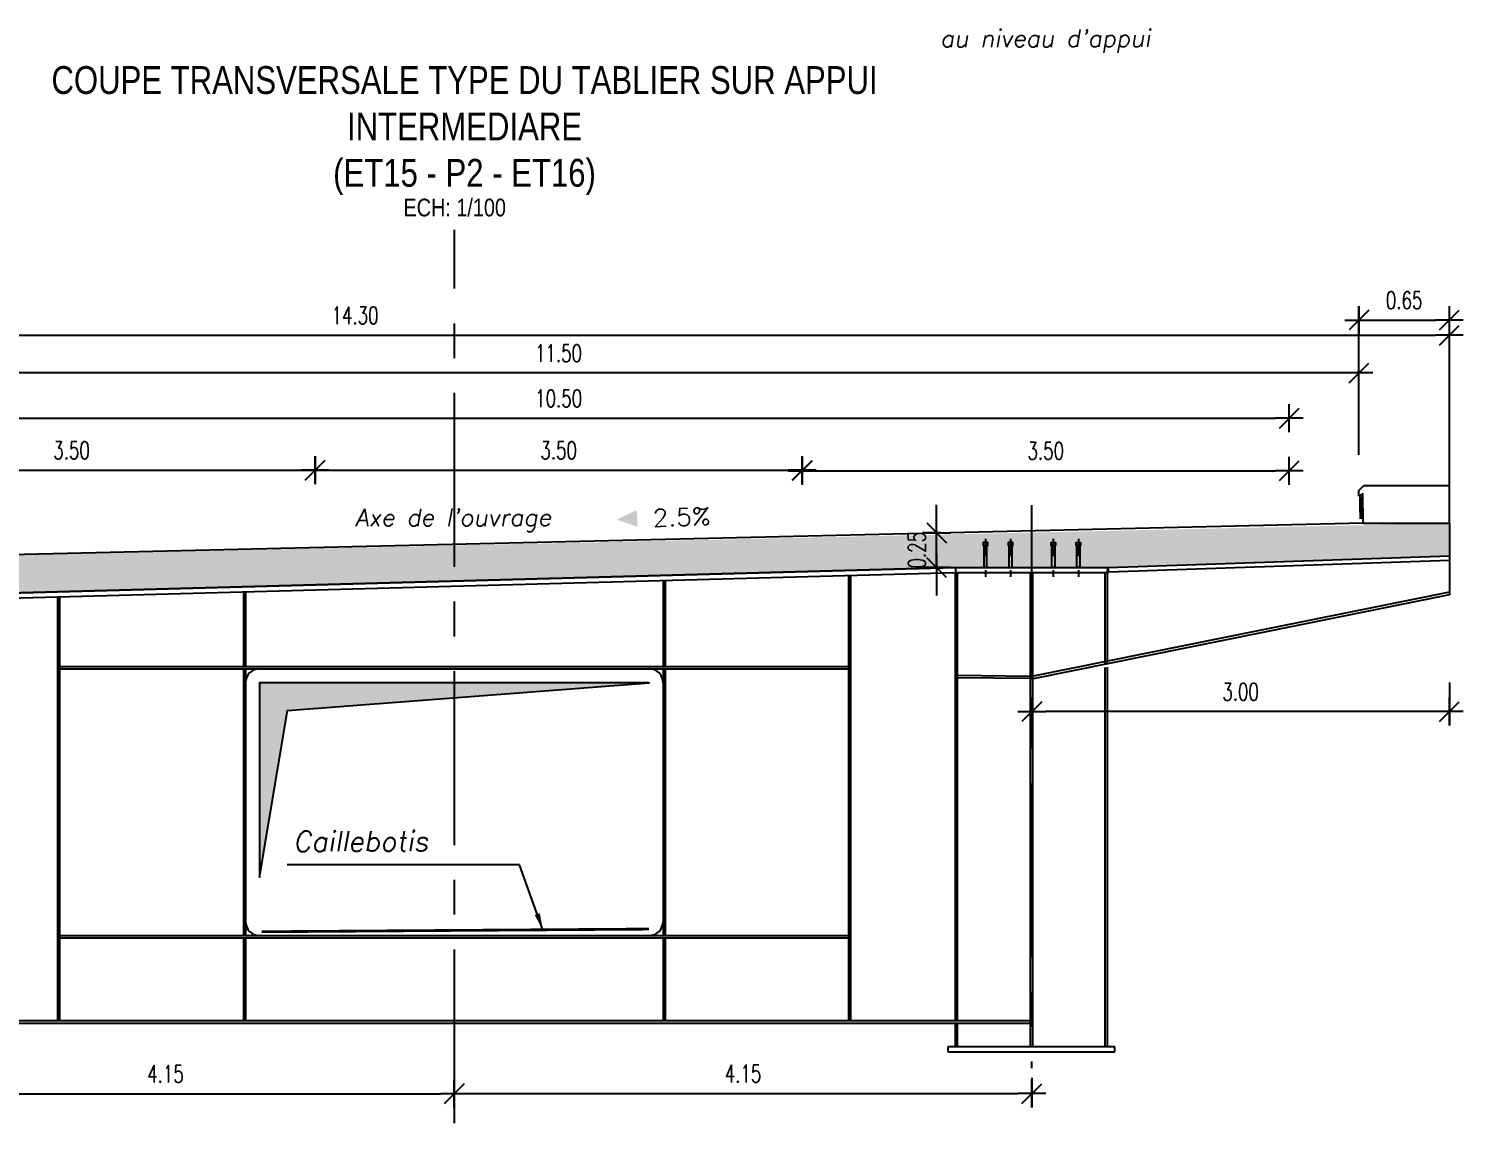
# Model space of a CAD drawing. Header units: metres. Extents: x -697843 to 22159, y -46191 to 9548.
# Drawn here: x -63532.93 to -63522.62, y -23178.22 to -23170.35 of the extents above; entities that cross this region are included whole.
import ezdxf
from ezdxf.enums import TextEntityAlignment as Align

# ---------------------------------------------------------------- set-up
doc = ezdxf.new("R2010")
doc.units = ezdxf.units.M
for name, pattern in [('CACHE', [9.525, 6.35, -3.175]), ('CENTER', [2, 1.25, -0.25, 0.25, -0.25]), ('DASHED2', [0.375, 0.25, -0.125])]:
    doc.linetypes.add(name, pattern=pattern)
doc.layers.get('Defpoints').update_dxf_attribs({"color": 9})
for name, color, linetype in [('AXE', 1, 'CENTER'), ('Coffrage', 3, 'Continuous'), ('COTATION', 9, 'Continuous'), ('HACHURE', 8, 'Continuous'), ('OA_Coffrage2', 7, 'Continuous'), ('OA_Cotations', 7, 'Continuous'), ('POTEAU', 1, 'Continuous'), ('POUTRELLE', 5, 'Continuous'), ('S-TEXT', 6, 'Continuous'), ('sb-cote100', 1, 'Continuous'), ('Texte', 7, 'Continuous')]:
    doc.layers.add(name, color=color, linetype=linetype)
doc.layers.add('COT50', color=8, linetype='Continuous', lineweight=15)
doc.layers.add('S-EXE-TEXT', color=7, linetype='Continuous', lineweight=25)
doc.layers.get('0').off()
doc.styles.add('COTE1-100', font='romans.shx', dxfattribs={"width": 0.7, "height": 0.25})
doc.styles.add('D35-50', font='arial.ttf', dxfattribs={"width": 0.8, "height": 0.175})
doc.styles.add('R-S', font='romans.shx', dxfattribs={"width": 0.8})
doc.styles.add('text-s-1-50', font='romans.shx', dxfattribs={"width": 0.7, "height": 0.125})
doc.dimstyles.new('1-50', dxfattribs={"dimtxt": 0.12, "dimasz": 0.12, "dimexe": 0.04, "dimexo": 0, "dimgap": 0.05, "dimtad": 1, "dimzin": 5, "dimdsep": 46, "dimtxsty": 'R-S', "dimcen": 0, "dimclrd": 1, "dimclre": 1, "dimclrt": 2, "dimaunit": 2, "dimadec": 0, "dimazin": 0, "dimtfac": 1, "dimtmove": 2, "dimatfit": 3, "dimfxl": 0.1, "dimfxlon": 1, "dimtolj": 1, "dimtzin": 13, "dimarcsym": 0})
doc.dimstyles.new('COT-OBLIQUES-1_100', dxfattribs={"dimtxt": 0.25, "dimasz": 0.1, "dimexe": 0.1, "dimexo": 0.1, "dimgap": 0.125, "dimtad": 1, "dimzin": 0, "dimdsep": 46, "dimtxsty": 'COTE1-100', "dimblk1": 'MARQUE', "dimblk2": 'MARQUE', "dimsah": 1, "dimcen": 5, "dimdle": 2, "dimclrd": 9, "dimclre": 9, "dimaunit": 2, "dimadec": 0, "dimazin": 0, "dimtfac": 1, "dimtix": 1, "dimtmove": 0, "dimatfit": 3, "dimldrblk": 'MARQUE', "dimfxl": 1, "dimtolj": 1, "dimtzin": 0, "dimarcsym": 0})

# ---------------------------------------------------------------- blocks, each defined once
blk = doc.blocks.new('MARQUE')
for p, q in [((1, 0), (-1, 0)), ((-0.71, -0.71), (0.71, 0.71)), ((0, -1), (0, 1))]:
    blk.add_line(p, q)
blk = doc.blocks.new('*D267')
at = {"layer": 'Defpoints', "color": 0, "transparency": 16777216}
for p in [(-63522.718, -23172.554), (-63537.018, -23173.795), (-63522.718, -23174.003)]:
    blk.add_point(p, dxfattribs=at)
at = {"layer": 'OA_Cotations', "color": 9, "lineweight": -2, "transparency": 16777216}
for p, q in [((-63537.018, -23173.695), (-63537.018, -23172.454)), ((-63522.718, -23173.903), (-63522.718, -23172.454)), ((-63536.918, -23172.554), (-63522.818, -23172.554))]:
    blk.add_line(p, q, dxfattribs=at)
at = {"layer": 'OA_Cotations', "color": 9, "lineweight": -2, "transparency": 16777216, "xscale": 0.1, "yscale": 0.1, "zscale": 0.1, "rotation": 180}
blk.add_blockref('MARQUE', (-63537.018, -23172.554), dxfattribs=at)
at = {"layer": 'OA_Cotations', "color": 9, "lineweight": -2, "transparency": 16777216, "xscale": 0.1, "yscale": 0.1, "zscale": 0.1}
blk.add_blockref('MARQUE', (-63522.718, -23172.554), dxfattribs=at)
at = {"layer": 'OA_Cotations', "color": 9, "transparency": 16777216, "insert": (-63530.581, -23172.411), "char_height": 0.125, "attachment_point": 5, "style": 'text-s-1-50'}
blk.add_mtext('\\A1;14.30', dxfattribs=at)
blk = doc.blocks.new('*D271')
at = {"layer": 'Defpoints', "color": 0, "transparency": 16777216}
for p in [(-63526.402, -23173.974), (-63526.273, -23173.974), (-63526.268, -23174.224)]:
    blk.add_point(p, dxfattribs=at)
at = {"layer": 'OA_Cotations', "color": 9, "lineweight": -2, "transparency": 16777216}
for p, q in [((-63526.402, -23173.874), (-63526.402, -23173.774)), ((-63526.373, -23173.974), (-63526.502, -23173.974)), ((-63526.402, -23174.224), (-63526.402, -23173.974)), ((-63526.368, -23174.224), (-63526.502, -23174.224)), ((-63526.402, -23174.324), (-63526.402, -23174.424))]:
    blk.add_line(p, q, dxfattribs=at)
at = {"layer": 'OA_Cotations', "color": 9, "lineweight": -2, "transparency": 16777216, "xscale": 0.1, "yscale": 0.1, "zscale": 0.1}
for p, rotation in [((-63526.402, -23173.974), 270), ((-63526.402, -23174.224), 90)]:
    blk.add_blockref('MARQUE', p, dxfattribs=dict(at, rotation=rotation))
at = {"layer": 'OA_Cotations', "color": 9, "transparency": 16777216, "insert": (-63526.544, -23174.099), "char_height": 0.125, "attachment_point": 5, "rotation": 90, "style": 'text-s-1-50'}
blk.add_mtext('\\A1;0.25', dxfattribs=at)
blk = doc.blocks.new('*D270')
at = {"layer": 'Defpoints', "color": 0, "transparency": 16777216}
for p in [(-63522.718, -23174.95), (-63525.718, -23175.259), (-63525.718, -23175.321)]:
    blk.add_point(p, dxfattribs=at)
at = {"layer": 'OA_Cotations', "color": 9, "lineweight": -2, "transparency": 16777216}
for p, q in [((-63522.718, -23175.05), (-63522.718, -23175.359)), ((-63525.718, -23175.221), (-63525.718, -23175.159)), ((-63522.818, -23175.259), (-63525.618, -23175.259))]:
    blk.add_line(p, q, dxfattribs=at)
at = {"layer": 'OA_Cotations', "color": 9, "lineweight": -2, "transparency": 16777216, "xscale": 0.1, "yscale": 0.1, "zscale": 0.1, "rotation": 180}
blk.add_blockref('MARQUE', (-63525.718, -23175.259), dxfattribs=at)
at = {"layer": 'OA_Cotations', "color": 9, "lineweight": -2, "transparency": 16777216, "xscale": 0.1, "yscale": 0.1, "zscale": 0.1}
blk.add_blockref('MARQUE', (-63522.718, -23175.259), dxfattribs=at)
at = {"layer": 'OA_Cotations', "color": 9, "transparency": 16777216, "insert": (-63524.218, -23175.117), "char_height": 0.125, "attachment_point": 5, "style": 'text-s-1-50'}
blk.add_mtext('\\A1;3.00', dxfattribs=at)
blk = doc.blocks.new('*D262')
at = {"layer": 'Defpoints', "color": 0, "transparency": 16777216}
for p in [(-63530.868, -23173.429), (-63530.868, -23173.524), (-63534.368, -23174.027)]:
    blk.add_point(p, dxfattribs=at)
at = {"layer": 'OA_Cotations', "color": 9, "lineweight": -2, "transparency": 16777216}
for p, q in [((-63534.368, -23173.927), (-63534.368, -23173.424)), ((-63534.268, -23173.524), (-63530.968, -23173.524)), ((-63530.868, -23173.529), (-63530.868, -23173.624))]:
    blk.add_line(p, q, dxfattribs=at)
at = {"layer": 'OA_Cotations', "color": 9, "lineweight": -2, "transparency": 16777216, "xscale": 0.1, "yscale": 0.1, "zscale": 0.1, "rotation": 180}
blk.add_blockref('MARQUE', (-63534.368, -23173.524), dxfattribs=at)
at = {"layer": 'OA_Cotations', "color": 9, "lineweight": -2, "transparency": 16777216, "xscale": 0.1, "yscale": 0.1, "zscale": 0.1}
blk.add_blockref('MARQUE', (-63530.868, -23173.524), dxfattribs=at)
at = {"layer": 'OA_Cotations', "color": 9, "transparency": 16777216, "insert": (-63532.618, -23173.381), "char_height": 0.125, "attachment_point": 5, "style": 'text-s-1-50'}
blk.add_mtext('\\A1;3.50', dxfattribs=at)
blk = doc.blocks.new('*D263')
at = {"layer": 'Defpoints', "color": 0, "transparency": 16777216}
for p in [(-63530.868, -23173.398), (-63527.368, -23173.398), (-63527.368, -23173.524)]:
    blk.add_point(p, dxfattribs=at)
at = {"layer": 'OA_Cotations', "color": 9, "lineweight": -2, "transparency": 16777216}
for p, q in [((-63530.868, -23173.498), (-63530.868, -23173.624)), ((-63530.768, -23173.524), (-63527.468, -23173.524)), ((-63527.368, -23173.498), (-63527.368, -23173.624))]:
    blk.add_line(p, q, dxfattribs=at)
at = {"layer": 'OA_Cotations', "color": 9, "lineweight": -2, "transparency": 16777216, "xscale": 0.1, "yscale": 0.1, "zscale": 0.1, "rotation": 180}
blk.add_blockref('MARQUE', (-63530.868, -23173.524), dxfattribs=at)
at = {"layer": 'OA_Cotations', "color": 9, "lineweight": -2, "transparency": 16777216, "xscale": 0.1, "yscale": 0.1, "zscale": 0.1}
blk.add_blockref('MARQUE', (-63527.368, -23173.524), dxfattribs=at)
at = {"layer": 'OA_Cotations', "color": 9, "transparency": 16777216, "insert": (-63529.118, -23173.381), "char_height": 0.125, "attachment_point": 5, "style": 'text-s-1-50'}
blk.add_mtext('\\A1;3.50', dxfattribs=at)
blk = doc.blocks.new('*D264')
at = {"layer": 'Defpoints', "color": 0, "transparency": 16777216}
for p in [(-63523.868, -23173.528), (-63527.368, -23173.624), (-63523.868, -23173.624)]:
    blk.add_point(p, dxfattribs=at)
at = {"layer": 'OA_Cotations', "color": 9, "lineweight": -2, "transparency": 16777216}
for p, q in [((-63527.368, -23173.524), (-63527.368, -23173.428)), ((-63523.868, -23173.524), (-63523.868, -23173.428)), ((-63527.268, -23173.528), (-63523.968, -23173.528))]:
    blk.add_line(p, q, dxfattribs=at)
at = {"layer": 'OA_Cotations', "color": 9, "lineweight": -2, "transparency": 16777216, "xscale": 0.1, "yscale": 0.1, "zscale": 0.1, "rotation": 180}
blk.add_blockref('MARQUE', (-63527.368, -23173.528), dxfattribs=at)
at = {"layer": 'OA_Cotations', "color": 9, "lineweight": -2, "transparency": 16777216, "xscale": 0.1, "yscale": 0.1, "zscale": 0.1}
blk.add_blockref('MARQUE', (-63523.868, -23173.528), dxfattribs=at)
at = {"layer": 'OA_Cotations', "color": 9, "transparency": 16777216, "insert": (-63525.618, -23173.385), "char_height": 0.125, "attachment_point": 5, "style": 'text-s-1-50'}
blk.add_mtext('\\A1;3.50', dxfattribs=at)
blk = doc.blocks.new('*D259')
at = {"layer": 'Defpoints', "color": 0, "transparency": 16777216}
for p in [(-63523.868, -23173.15), (-63523.868, -23173.277), (-63534.368, -23173.658)]:
    blk.add_point(p, dxfattribs=at)
at = {"layer": 'OA_Cotations', "color": 9, "lineweight": -2, "transparency": 16777216}
for p, q in [((-63534.368, -23173.558), (-63534.368, -23173.05)), ((-63523.868, -23173.177), (-63523.868, -23173.05)), ((-63534.268, -23173.15), (-63523.968, -23173.15))]:
    blk.add_line(p, q, dxfattribs=at)
at = {"layer": 'OA_Cotations', "color": 9, "lineweight": -2, "transparency": 16777216, "xscale": 0.1, "yscale": 0.1, "zscale": 0.1, "rotation": 180}
blk.add_blockref('MARQUE', (-63534.368, -23173.15), dxfattribs=at)
at = {"layer": 'OA_Cotations', "color": 9, "lineweight": -2, "transparency": 16777216, "xscale": 0.1, "yscale": 0.1, "zscale": 0.1}
blk.add_blockref('MARQUE', (-63523.868, -23173.15), dxfattribs=at)
at = {"layer": 'OA_Cotations', "color": 9, "transparency": 16777216, "insert": (-63529.118, -23173.008), "char_height": 0.125, "attachment_point": 5, "style": 'text-s-1-50'}
blk.add_mtext('\\A1;10.50', dxfattribs=at)
blk = doc.blocks.new('*D260')
at = {"layer": 'Defpoints', "color": 0, "transparency": 16777216}
for p in [(-63534.87, -23172.825), (-63523.368, -23172.858), (-63534.87, -23173.416)]:
    blk.add_point(p, dxfattribs=at)
at = {"layer": 'OA_Cotations', "color": 9, "lineweight": -2, "transparency": 16777216}
for p, q in [((-63534.87, -23173.316), (-63534.87, -23172.725)), ((-63523.368, -23172.758), (-63523.368, -23172.725)), ((-63523.468, -23172.825), (-63534.77, -23172.825))]:
    blk.add_line(p, q, dxfattribs=at)
at = {"layer": 'OA_Cotations', "color": 9, "lineweight": -2, "transparency": 16777216, "xscale": 0.1, "yscale": 0.1, "zscale": 0.1, "rotation": 180}
blk.add_blockref('MARQUE', (-63534.87, -23172.825), dxfattribs=at)
at = {"layer": 'OA_Cotations', "color": 9, "lineweight": -2, "transparency": 16777216, "xscale": 0.1, "yscale": 0.1, "zscale": 0.1}
blk.add_blockref('MARQUE', (-63523.368, -23172.825), dxfattribs=at)
at = {"layer": 'OA_Cotations', "color": 9, "transparency": 16777216, "insert": (-63529.119, -23172.683), "char_height": 0.125, "attachment_point": 5, "style": 'text-s-1-50'}
blk.add_mtext('\\A1;11.50', dxfattribs=at)
blk = doc.blocks.new('*D265')
at = {"layer": 'Defpoints', "color": 0, "transparency": 16777216}
for p in [(-63529.868, -23177.655), (-63525.718, -23177.791), (-63525.718, -23178.005)]:
    blk.add_point(p, dxfattribs=at)
at = {"layer": 'OA_Cotations', "color": 9, "lineweight": -2, "transparency": 16777216}
for p, q in [((-63529.868, -23177.755), (-63529.868, -23178.105)), ((-63525.718, -23177.891), (-63525.718, -23178.105)), ((-63529.768, -23178.005), (-63525.818, -23178.005))]:
    blk.add_line(p, q, dxfattribs=at)
at = {"layer": 'OA_Cotations', "color": 9, "lineweight": -2, "transparency": 16777216, "xscale": 0.1, "yscale": 0.1, "zscale": 0.1, "rotation": 180}
blk.add_blockref('MARQUE', (-63529.868, -23178.005), dxfattribs=at)
at = {"layer": 'OA_Cotations', "color": 9, "lineweight": -2, "transparency": 16777216, "xscale": 0.1, "yscale": 0.1, "zscale": 0.1}
blk.add_blockref('MARQUE', (-63525.718, -23178.005), dxfattribs=at)
at = {"layer": 'OA_Cotations', "color": 9, "transparency": 16777216, "insert": (-63527.793, -23177.862), "char_height": 0.125, "attachment_point": 5, "style": 'text-s-1-50'}
blk.add_mtext('\\A1;4.15', dxfattribs=at)
blk = doc.blocks.new('*D266')
at = {"layer": 'Defpoints', "color": 0, "transparency": 16777216}
for p in [(-63529.868, -23177.669), (-63534.018, -23178.052), (-63529.868, -23178.006)]:
    blk.add_point(p, dxfattribs=at)
at = {"layer": 'OA_Cotations', "color": 9, "lineweight": -2, "transparency": 16777216}
for p, q in [((-63529.868, -23177.769), (-63529.868, -23178.106)), ((-63534.018, -23177.952), (-63534.018, -23177.906)), ((-63533.918, -23178.006), (-63529.968, -23178.006))]:
    blk.add_line(p, q, dxfattribs=at)
at = {"layer": 'OA_Cotations', "color": 9, "lineweight": -2, "transparency": 16777216, "xscale": 0.1, "yscale": 0.1, "zscale": 0.1, "rotation": 180}
blk.add_blockref('MARQUE', (-63534.018, -23178.006), dxfattribs=at)
at = {"layer": 'OA_Cotations', "color": 9, "lineweight": -2, "transparency": 16777216, "xscale": 0.1, "yscale": 0.1, "zscale": 0.1}
blk.add_blockref('MARQUE', (-63529.868, -23178.006), dxfattribs=at)
at = {"layer": 'OA_Cotations', "color": 9, "transparency": 16777216, "insert": (-63531.943, -23177.864), "char_height": 0.125, "attachment_point": 5, "style": 'text-s-1-50'}
blk.add_mtext('\\A1;4.15', dxfattribs=at)
blk = doc.blocks.new('*D258')
at = {"layer": 'Defpoints', "color": 0, "transparency": 16777216}
for p in [(-63522.718, -23172.445), (-63523.368, -23173.513), (-63522.718, -23173.478)]:
    blk.add_point(p, dxfattribs=at)
at = {"layer": 'OA_Cotations', "color": 9, "lineweight": -2, "transparency": 16777216}
for p, q in [((-63523.368, -23173.413), (-63523.368, -23172.345)), ((-63522.718, -23173.378), (-63522.718, -23172.345)), ((-63523.268, -23172.445), (-63522.818, -23172.445))]:
    blk.add_line(p, q, dxfattribs=at)
at = {"layer": 'OA_Cotations', "color": 9, "lineweight": -2, "transparency": 16777216, "xscale": 0.1, "yscale": 0.1, "zscale": 0.1, "rotation": 180}
blk.add_blockref('MARQUE', (-63523.368, -23172.445), dxfattribs=at)
at = {"layer": 'OA_Cotations', "color": 9, "lineweight": -2, "transparency": 16777216, "xscale": 0.1, "yscale": 0.1, "zscale": 0.1}
blk.add_blockref('MARQUE', (-63522.718, -23172.445), dxfattribs=at)
at = {"layer": 'OA_Cotations', "color": 9, "transparency": 16777216, "insert": (-63523.043, -23172.302), "char_height": 0.125, "attachment_point": 5, "style": 'text-s-1-50'}
blk.add_mtext('\\A1;0.65', dxfattribs=at)

msp = doc.modelspace()

# ---------------------------------------------------------------- hatches: boundary and pattern name
at = {"layer": 'COT50'}
h = msp.add_hatch(dxfattribs=at)
h.set_pattern_fill('AR-CONC', color=256, scale=0.001)
h.set_pattern_definition([(50, (-63530.46765, -23178.76912), (0.1821847, -0.015939), [0.01905, -0.20955]), (355, (-63530.46765, -23178.76912), (-0.0352434, 0.191057), [0.01524, -0.1676406]), (100.4514, (-63530.45247, -23178.77044), (0.1469412, 0.1751178), [0.01619, -0.1780902]), (46.1842, (-63530.46765, -23178.71832), (0.271079, -0.0420423), [0.028575, -0.314325]), (96.6356, (-63530.44506, -23178.72182), (0.237404, 0.247426), [0.024285, -0.267136]), (351.184, (-63530.46765, -23178.71832), (0.237404, 0.247426), [0.02286, -0.25146]), (21, (-63530.44225, -23178.73102), (0.1516144, -0.1022652), [0.01905, -0.20955]), (326, (-63530.44225, -23178.73102), (0.061802, 0.184188), [0.01524, -0.16764]), (71.4514, (-63530.42962, -23178.73954), (0.2134164, 0.0819228), [0.01619, -0.17809]), (37.5, (-63530.467655, -23178.769116), (0.0030886, 0.08455504), [0, -0.165608, 0, -0.17018, 0, -0.168275]), (7.5, (-63530.467655, -23178.76912), (0.0668197, 0.1001806), [0, -0.097028, 0, -0.161798, 0, -0.064135]), (327.5, (-63530.5243, -23178.769116), (0.1355906, -0.00572874), [0, -0.0635, 0, -0.19812, 0, -0.26289]), (317.5, (-63530.5497, -23178.76912), (0.1481292, 0.0254265), [0, -0.08255, 0, -0.131572, 0, -0.18669])])
h.paths.add_polyline_path([(-63537.01765, -23174.22409), (-63537.01765, -23174.47583), (-63534.57119, -23174.41975), (-63533.47119, -23174.41975), (-63526.26852, -23174.22418), (-63525.16852, -23174.22418), (-63522.71765, -23174.13948), (-63522.71765, -23173.90533)])
at = {"layer": 'HACHURE'}
h = msp.add_hatch(color=8, dxfattribs=at)
h.dxf.hatch_style = 1
h.paths.add_polyline_path([(-63531.26765, -23176.45179), (-63531.06765, -23175.25179), (-63528.46765, -23175.05179), (-63531.26765, -23175.05179)])

# ---------------------------------------------------------------- linework, layer by layer
at = {"layer": 'AXE', "color": 9}
for p, q in [((-63529.86765, -23178.21887), (-63529.86765, -23171.79686)), ((-63525.72091, -23173.77507), (-63525.72091, -23177.82315))]:
    msp.add_line(p, q, dxfattribs=at)
at = {"layer": 'Coffrage', "color": 8}
for p, q in [((-63523.36765, -23173.66872), (-63523.3321, -23173.63317)), ((-63523.3321, -23173.63317), (-63522.71765, -23173.63317)), ((-63522.71765, -23173.90533), (-63522.71765, -23173.63317)), ((-63523.369, -23173.71094), (-63523.36765, -23173.66872)), ((-63523.339, -23173.69094), (-63523.369, -23173.71094)), ((-63523.33765, -23173.90556), (-63523.339, -23173.69094)), ((-63523.32908, -23173.90533), (-63523.33765, -23173.90533))]:
    msp.add_line(p, q, dxfattribs=at)
at = {"layer": 'Coffrage', "color": 4}
for p, q in [((-63523.33765, -23173.90556), (-63537.01765, -23174.22409)), ((-63523.33766, -23173.90533), (-63522.71765, -23173.90533)), ((-63522.71765, -23173.90533), (-63522.71765, -23174.13948)), ((-63525.16752, -23174.22418), (-63522.71765, -23174.13948)), ((-63526.26752, -23174.22418), (-63533.47119, -23174.41965))]:
    msp.add_line(p, q, dxfattribs=at)
at = {"layer": 'HACHURE', "color": 9}
msp.add_lwpolyline([(-63531.26765, -23176.45179), (-63531.06765, -23175.25179), (-63528.46765, -23175.05179), (-63531.26765, -23175.05179)], close=True, dxfattribs=at)
at = {"layer": 'OA_Coffrage2', "color": 8}
for points in [[(-63526.06226, -23174.06418), (-63526.06226, -23174.22418), (-63526.04026, -23174.22418), (-63526.04026, -23174.06418), (-63526.03526, -23174.06418), (-63526.03526, -23174.04418), (-63526.06726, -23174.04418), (-63526.06726, -23174.06418), (-63526.04026, -23174.06418)], [(-63525.88226, -23174.06418), (-63525.88226, -23174.22418), (-63525.86026, -23174.22418), (-63525.86026, -23174.06418), (-63525.85526, -23174.06418), (-63525.85526, -23174.04418), (-63525.88726, -23174.04418), (-63525.88726, -23174.06418), (-63525.86026, -23174.06418)], [(-63525.55277, -23174.06418), (-63525.55277, -23174.22418), (-63525.57477, -23174.22418), (-63525.57477, -23174.06418), (-63525.57977, -23174.06418), (-63525.57977, -23174.04418), (-63525.54777, -23174.04418), (-63525.54777, -23174.06418), (-63525.57477, -23174.06418)], [(-63525.37277, -23174.06418), (-63525.37277, -23174.22418), (-63525.39477, -23174.22418), (-63525.39477, -23174.06418), (-63525.39977, -23174.06418), (-63525.39977, -23174.04418), (-63525.36777, -23174.04418), (-63525.36777, -23174.06418), (-63525.39477, -23174.06418)]]:
    msp.add_lwpolyline(points, dxfattribs=at)
at = {"layer": 'POTEAU', "color": 8, "linetype": 'CENTER', "ltscale": 0.1}
for p, q in [((-63526.05126, -23174.01781), (-63526.05126, -23174.29009)), ((-63525.87126, -23174.01781), (-63525.87126, -23174.29009)), ((-63525.56377, -23174.01781), (-63525.56377, -23174.29009)), ((-63525.38377, -23174.01781), (-63525.38377, -23174.29009))]:
    msp.add_line(p, q, dxfattribs=at)
at = {"layer": 'POUTRELLE', "color": 4}
for p, q in [((-63525.16752, -23174.22418), (-63522.71765, -23174.13948)), ((-63522.71765, -23174.13948), (-63522.71765, -23174.41932)), ((-63533.47119, -23174.41965), (-63526.26752, -23174.22418)), ((-63533.47119, -23174.45465), (-63526.26752, -23174.25918)), ((-63526.26752, -23177.48257), (-63526.26752, -23174.25918)), ((-63526.25152, -23177.48257), (-63526.25152, -23174.25962)), ((-63525.19074, -23174.92286), (-63525.19074, -23174.25874)), ((-63525.17474, -23174.92037), (-63525.17474, -23174.25911)), ((-63525.16648, -23174.25417), (-63522.71662, -23174.16946)), ((-63528.36765, -23174.31617), (-63528.36765, -23174.93579)), ((-63528.35165, -23174.31573), (-63528.35165, -23174.93579)), ((-63527.03365, -23177.48114), (-63527.03365, -23174.27997)), ((-63527.01765, -23177.48114), (-63527.01765, -23174.27954)), ((-63532.71765, -23177.48114), (-63532.71765, -23174.4342)), ((-63532.70165, -23177.48114), (-63532.70165, -23174.43377)), ((-63531.38365, -23174.398), (-63531.38365, -23174.93579)), ((-63531.36765, -23174.39757), (-63531.36765, -23174.93579)), ((-63522.71765, -23174.39965), (-63525.70947, -23175.00418)), ((-63522.71765, -23174.41965), (-63525.70947, -23175.02418)), ((-63532.70165, -23174.93579), (-63527.03896, -23174.93579)), ((-63532.70165, -23174.95179), (-63527.03896, -23174.95179)), ((-63531.38365, -23174.95179), (-63531.38365, -23176.86857)), ((-63531.36765, -23174.95179), (-63531.36765, -23176.86857)), ((-63528.36765, -23174.95179), (-63528.36765, -23176.86857)), ((-63528.35165, -23174.95179), (-63528.35165, -23176.86857)), ((-63525.19074, -23177.67296), (-63525.19074, -23174.94282)), ((-63525.17474, -23177.67296), (-63525.17474, -23174.94033)), ((-63526.25152, -23174.99763), (-63525.72894, -23175.00418)), ((-63526.25152, -23175.01344), (-63525.72894, -23175.01999)), ((-63532.70165, -23176.86857), (-63527.03896, -23176.86857)), ((-63532.70165, -23176.88457), (-63527.03896, -23176.88457)), ((-63531.38365, -23176.88457), (-63531.38365, -23177.48112)), ((-63531.36765, -23176.88457), (-63531.36765, -23177.48112)), ((-63528.36765, -23176.88457), (-63528.36765, -23177.48113)), ((-63528.35165, -23176.88457), (-63528.35165, -23177.48113)), ((-63525.72894, -23177.48114), (-63534.00977, -23177.48112)), ((-63525.72894, -23177.50161), (-63534.00977, -23177.50161)), ((-63526.26751, -23177.67066), (-63526.26751, -23177.50306)), ((-63526.25151, -23177.67066), (-63526.25151, -23177.50306)), ((-63526.25117, -23177.66921), (-63526.27117, -23177.66921))]:
    msp.add_line(p, q, dxfattribs=at)
at = {"layer": 'POUTRELLE', "color": 4, "ltscale": 0.25}
for p, q in [((-63526.26752, -23174.22418), (-63526.26752, -23174.25918)), ((-63526.26752, -23174.22418), (-63525.16752, -23174.22418)), ((-63526.26752, -23174.25918), (-63525.16752, -23174.25918)), ((-63525.17474, -23174.25911), (-63525.17273, -23174.22416)), ((-63525.16752, -23174.25918), (-63525.16752, -23174.22418)), ((-63526.32105, -23177.66921), (-63526.32105, -23177.70421)), ((-63525.12105, -23177.66921), (-63526.32105, -23177.66921)), ((-63526.32105, -23177.70421), (-63525.12105, -23177.70421)), ((-63525.12105, -23177.70421), (-63525.12105, -23177.66921))]:
    msp.add_line(p, q, dxfattribs=at)
at = {"layer": 'POUTRELLE', "color": 9, "linetype": 'DASHED2', "const_width": 0.02}
msp.add_lwpolyline([(-63531.25121, -23176.84186), (-63528.46812, -23176.82244)], dxfattribs=at)
at = {"layer": 'POUTRELLE', "color": 9}
for centre, start, end in [((-63531.26765, -23175.05179), 90, 180), ((-63528.46765, -23175.05179), 0, 90), ((-63531.26765, -23176.76857), 180, 270), ((-63528.46765, -23176.76857), 270, 0)]:
    msp.add_arc(centre, 0.1, start, end, dxfattribs=at)
at = {"layer": 'S-EXE-TEXT', "color": 8, "linetype": 'CACHE', "ltscale": 0.02, "transparency": 33554597, "const_width": 0.025, "flags": 128}
msp.add_lwpolyline([(-63523.354, -23173.71057), (-63523.35324, -23173.8757)], dxfattribs=at)
at = {"layer": 'sb-cote100', "color": 4}
for p, q in [((-63525.72894, -23174.25918), (-63525.72894, -23177.66921)), ((-63525.71317, -23174.25918), (-63525.71317, -23177.66921))]:
    msp.add_line(p, q, dxfattribs=at)
at = {"layer": 'Texte', "color": 0}
msp.add_solid([(-63528.55804, -23173.81008), (-63528.55045, -23173.93039), (-63528.69815, -23173.87943)], dxfattribs=at)

# ---------------------------------------------------------------- texts
at = {"layer": 'OA_Cotations', "style": 'text-s-1-50', "oblique": 10}
for s, height, p in [("au niveau d'appui", 0.125, (-63526.37733, -23170.48252)), ("Axe de l'ouvrage", 0.125, (-63530.581, -23173.92611)), ('Caillebotis ', 0.1440684, (-63531.02449, -23176.26401))]:
    msp.add_text(s, height=height, rotation=0.059863, dxfattribs=at).set_placement(p)
at = {"layer": 'OA_Cotations', "style": 'text-s-1-50', "oblique": 359.954527, "width": 1.051454}
msp.add_text('2.5%%%', height=0.125, rotation=1.911117, dxfattribs=at).set_placement((-63528.23423, -23173.86105), align=Align.MIDDLE_CENTER)
at = {"layer": 'S-TEXT', "insert": (-63526.38994, -23170.61921), "char_height": 0.2, "width": 6.808907, "attachment_point": 3, "style": 'D35-50'}
msp.add_mtext('\\pxqc;COUPE TRANSVERSALE TYPE DU TABLIER SUR APPUI INTERMEDIARE\\P(ET15 - P2 - ET16)', dxfattribs=at)
at = {"layer": 'S-TEXT', "color": 2, "insert": (-63527.69619, -23171.57188), "char_height": 0.1274, "width": 4.3372738, "attachment_point": 3, "style": 'D35-50'}
msp.add_mtext('\\A1;\\pxqc;ECH: 1/100', dxfattribs=at)

# ---------------------------------------------------------------- dimensions: what is measured, and where the dimension line sits
at = {"layer": 'OA_Cotations', "color": 9}
for base, p1, p2, angle, picture, middle in [((-63522.71765, -23172.4449), (-63523.36765, -23173.51345), (-63522.71765, -23173.4779), 180, '*D258', (-63523.04265, -23172.3024)), ((-63534.86999, -23172.82516), (-63523.36765, -23172.8575), (-63534.86999, -23173.41648), 180, '*D260', (-63529.11882, -23172.68266)), ((-63527.36765, -23173.5239), (-63530.86765, -23173.39766), (-63527.36765, -23173.39766), 180, '*D263', (-63529.11765, -23173.3814)), ((-63523.86765, -23173.52789), (-63527.36765, -23173.62424), (-63523.86765, -23173.62424), 180, '*D264', (-63525.61765, -23173.38539)), ((-63526.40153, -23173.97391), (-63526.26752, -23174.22418), (-63526.27334, -23173.97391), 90, '*D271', (-63526.54403, -23174.09905)), ((-63525.71752, -23178.005), (-63529.86765, -23177.65521), (-63525.71752, -23177.79094), 180, '*D265', (-63527.79259, -23177.8625)), ((-63529.86765, -23178.00625), (-63534.01765, -23178.05189), (-63529.86765, -23177.66943), 180, '*D266', (-63531.94265, -23177.86375))]:
    dim = msp.add_linear_dim(base=base, p1=p1, p2=p2, angle=angle, dimstyle='COT-OBLIQUES-1_100', override={"dimgap": 0.08, "dimtxsty": 'text-s-1-50', "dimclrd": 9, "dimclre": 9, "dimclrt": 9}, dxfattribs=at)
    dim.commit()
    dim.dimension.update_dxf_attribs({"geometry": picture, "text_midpoint": middle})
for base, p1, p2, override, picture, middle in [((-63522.71765, -23172.55377), (-63537.01755, -23173.79457), (-63522.71765, -23174.00305), {"dimgap": 0.08, "dimtxsty": 'text-s-1-50', "dimclrt": 9}, '*D267', (-63530.58076, -23172.55377)), ((-63530.86765, -23173.5239), (-63534.36765, -23174.02712), (-63530.86765, -23173.42907), {"dimgap": 0.08, "dimtxsty": 'text-s-1-50', "dimclrd": 9, "dimclre": 9, "dimclrt": 9}, '*D262', (-63532.61765, -23173.5239))]:
    dim = msp.add_linear_dim(base=base, p1=p1, p2=p2, angle=180, dimstyle='COT-OBLIQUES-1_100', override=override, dxfattribs=at)
    dim.commit()
    dim.dimension.update_dxf_attribs({"geometry": picture, "text_midpoint": middle, "dimtype": 160})
for base, p1, p2, picture, middle in [((-63523.86765, -23173.15032), (-63534.36765, -23173.65765), (-63523.86765, -23173.27729), '*D259', (-63529.11765, -23173.00782)), ((-63525.71752, -23175.25941), (-63522.71765, -23174.94993), (-63525.71752, -23175.32063), '*D270', (-63524.21759, -23175.11691))]:
    dim = msp.add_linear_dim(base=base, p1=p1, p2=p2, dimstyle='COT-OBLIQUES-1_100', override={"dimgap": 0.08, "dimtxsty": 'text-s-1-50', "dimclrd": 9, "dimclre": 9, "dimclrt": 9}, dxfattribs=at)
    dim.commit()
    dim.dimension.update_dxf_attribs({"geometry": picture, "text_midpoint": middle})

# ---------------------------------------------------------------- leaders
at = {"layer": 'COTATION', "color": 0}
msp.add_leader([(-63529.23149, -23176.82777), (-63529.39857, -23176.36161), (-63531.06938, -23176.36161)], dimstyle='1-50', override={"dimscale": 1, "dimclrd": 0}, dxfattribs=at)

doc.saveas('drawing.dxf')
